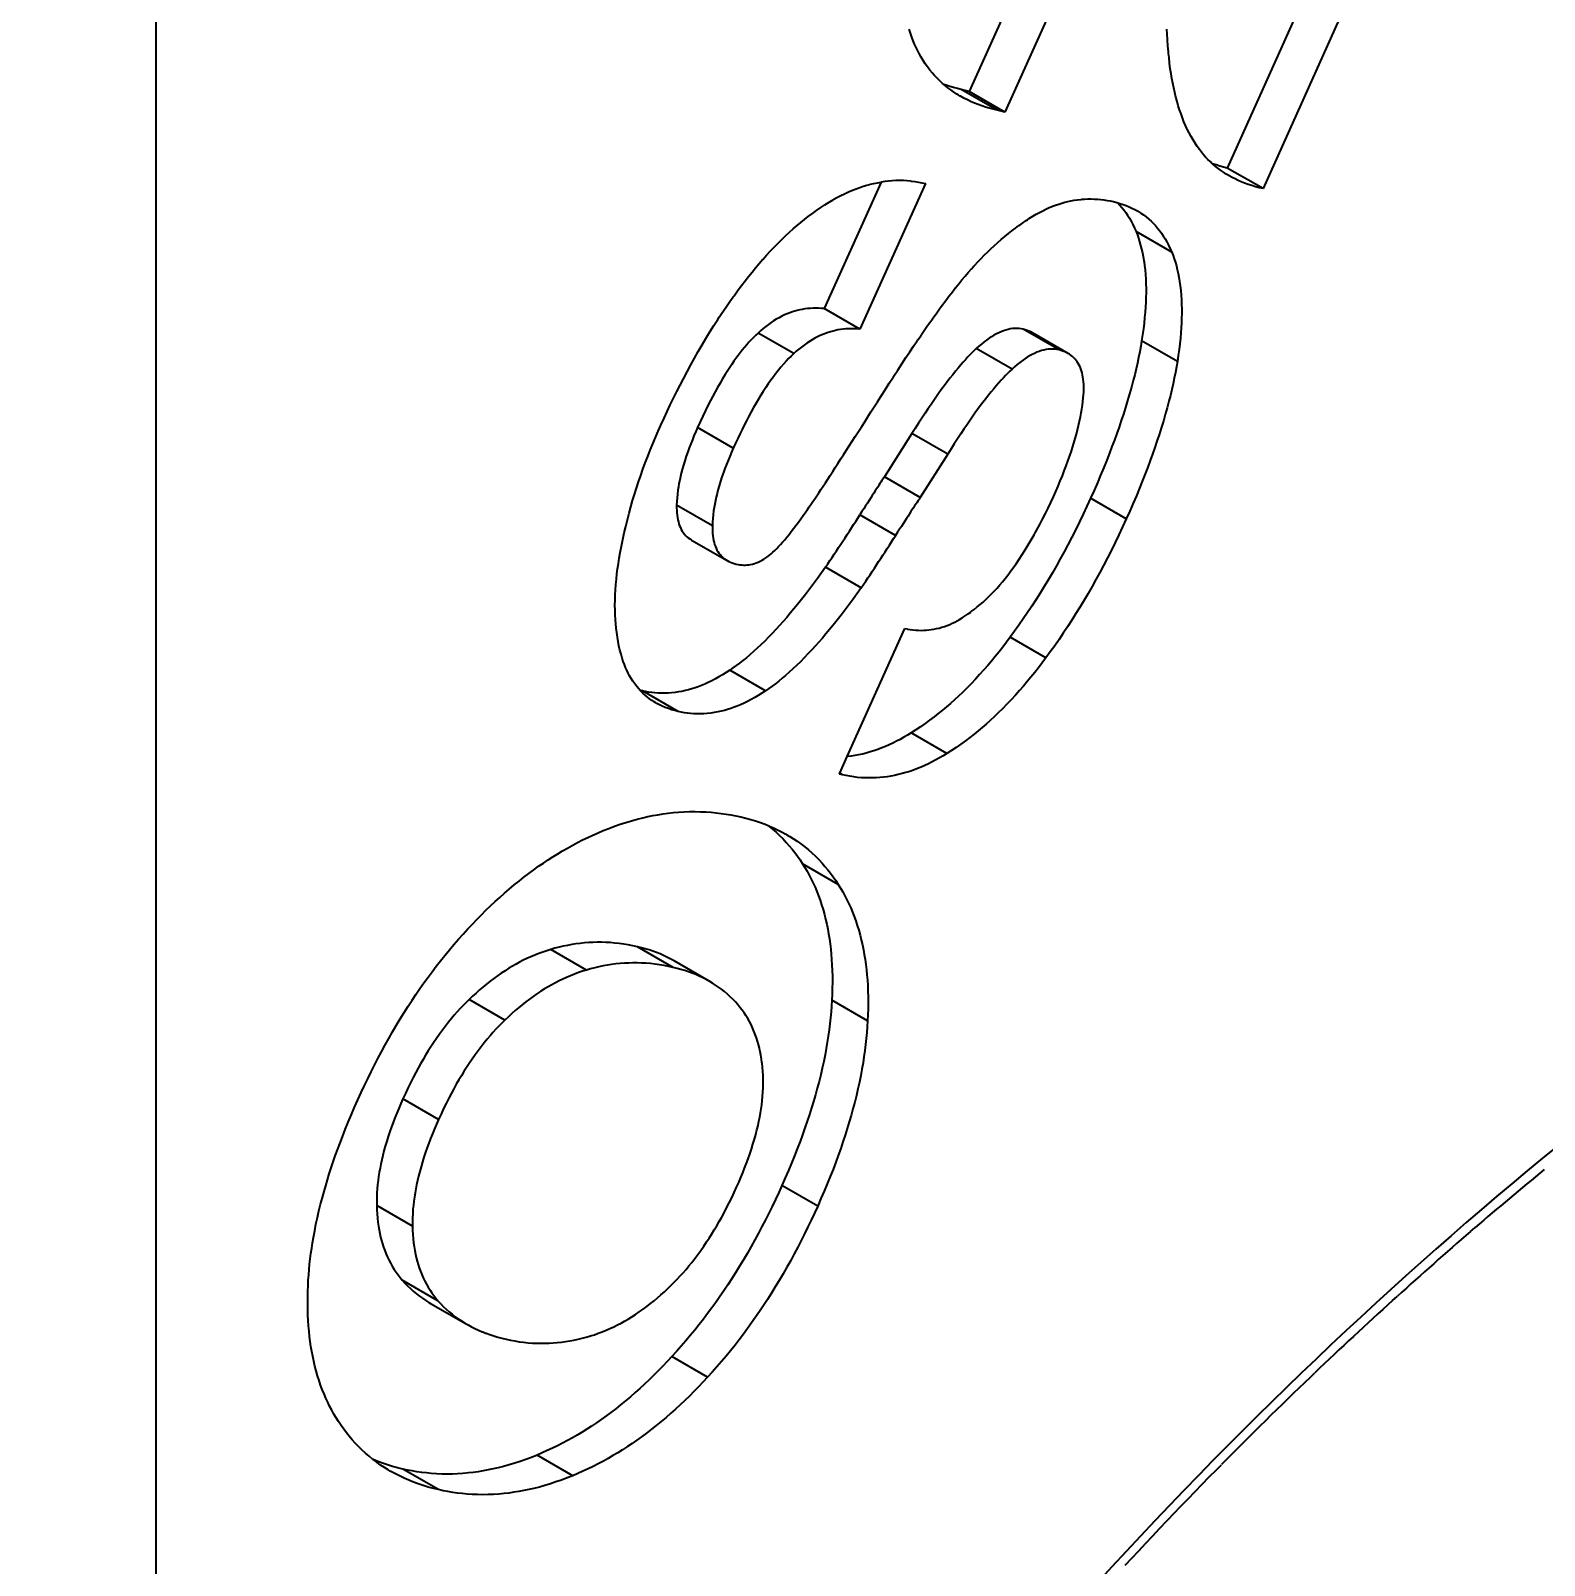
# Model space of a CAD drawing. Header units: millimetres. Extents: x 15 to 415, y 5 to 292.
# Drawn here: x 313.453 to 317.948, y 119.347 to 123.904 of the extents above; entities that cross this region are included whole.
import ezdxf

# ---------------------------------------------------------------- set-up
doc = ezdxf.new("R2010")
doc.units = ezdxf.units.MM
doc.layers.add('Geometries', color=7, linetype='Continuous')

msp = doc.modelspace()

# ---------------------------------------------------------------- linework, layer by layer
at = {"layer": 'Geometries', "linetype": 'Continuous', "lineweight": 40}
for p, q in [((317.6486, 124.9252), (317.0066, 123.4958)), ((317.7696, 124.8972), (317.1127, 123.4346)), ((313.8249, 124.3158), (313.8249, 117.1166)), ((316.4085, 124.0976), (316.2404, 123.7232)), ((316.5203, 124.049), (316.3464, 123.662)), ((316.2134, 123.7094), (316.2072, 123.7131)), ((316.2404, 123.7232), (316.2167, 123.7287)), ((316.3227, 123.6674), (316.2167, 123.7287)), ((316.3464, 123.662), (316.2404, 123.7232)), ((316.3464, 123.662), (316.3227, 123.6674)), ((317.1127, 123.4346), (317.0066, 123.4958)), ((315.9786, 123.4543), (315.8097, 123.0783)), ((316.11, 123.4496), (315.9158, 123.0171)), ((316.4131, 123.3425), (316.4194, 123.3467)), ((316.7374, 123.3696), (316.7393, 123.3685)), ((316.8416, 123.2459), (316.7355, 123.3072)), ((315.9158, 123.0171), (315.8097, 123.0783)), ((315.7191, 122.9448), (315.613, 123.006)), ((316.0865, 122.9836), (316.0879, 122.9856)), ((316.5068, 122.9558), (316.4007, 123.0171)), ((316.5343, 122.9453), (316.4283, 123.0065)), ((316.8582, 122.9217), (316.7521, 122.983)), ((316.3673, 122.8986), (316.2612, 122.9598)), ((315.5397, 122.6643), (315.4336, 122.7255)), ((316.0701, 122.7072), (315.9882, 122.5785)), ((316.1762, 122.6459), (316.0701, 122.7072)), ((316.1762, 122.6459), (316.0942, 122.5172)), ((316.0942, 122.5172), (315.9882, 122.5785)), ((315.4774, 122.4337), (315.3714, 122.4949)), ((316.7066, 122.4542), (316.6006, 122.5154)), ((316.0217, 122.4052), (315.9157, 122.4665)), ((315.4154, 122.3914), (315.5215, 122.3302)), ((315.9197, 122.2498), (315.8136, 122.311)), ((315.8778, 121.7482), (316.0487, 122.1288)), ((316.0487, 122.1288), (316.0563, 122.1272)), ((316.4678, 122.0414), (316.3618, 122.1026)), ((315.635, 121.9434), (315.5289, 122.0046)), ((315.2698, 121.9436), (315.2625, 121.9454)), ((315.3759, 121.8823), (315.2698, 121.9436)), ((316.1741, 121.7575), (316.068, 121.8187)), ((315.8556, 121.6988), (315.8778, 121.7482)), ((315.8545, 121.6963), (315.8556, 121.6988)), ((315.8636, 121.6942), (315.8545, 121.6963)), ((315.8636, 121.6942), (315.8556, 121.6988)), ((315.8514, 121.3688), (315.7453, 121.43)), ((315.1035, 121.1145), (314.9975, 121.1757)), ((315.361, 121.1225), (315.2549, 121.1837)), ((315.4698, 121.0807), (315.3638, 121.1419)), ((314.8617, 120.9662), (314.7556, 121.0275)), ((315.9385, 120.9639), (315.8325, 121.0251)), ((314.6646, 120.671), (314.5585, 120.7322)), ((315.7902, 120.4139), (315.6842, 120.4752)), ((314.5869, 120.3544), (314.4808, 120.4157)), ((314.6626, 120.1328), (314.5565, 120.194)), ((314.6406, 120.1249), (314.7467, 120.0637)), ((314.796, 120.0399), (314.8041, 120.0367)), ((315.4631, 119.9053), (315.357, 119.9666)), ((317.2522, 119.9049), (317.2665, 119.9187)), ((314.4696, 119.6615), (314.4694, 119.6616)), ((314.4704, 119.6608), (314.4696, 119.6615)), ((315.0628, 119.6131), (314.9568, 119.6743)), ((314.6644, 119.5717), (314.5584, 119.6329))]:
    msp.add_line(p, q, dxfattribs=at)
at = {"layer": 'Geometries', "linetype": 'Continuous', "lineweight": 40, "flags": 128}
for points in [[(316.1031, 123.8156), (316.0975, 123.8248), (316.0922, 123.8342), (316.0871, 123.8438), (316.0823, 123.8537), (316.0778, 123.8637), (316.0736, 123.8739), (316.0696, 123.8844), (316.0655, 123.8961), (316.0617, 123.9081)], [(316.8322, 123.8359), (316.8318, 123.8408), (316.8302, 123.8584), (316.8289, 123.8762), (316.8276, 123.8945), (316.8268, 123.9081)], [(316.1359, 123.772), (316.1307, 123.7779), (316.1234, 123.7869), (316.1164, 123.7961), (316.1096, 123.8057), (316.1031, 123.8156)], [(316.8373, 123.7903), (316.8353, 123.8068), (316.8335, 123.8237), (316.8322, 123.8359)], [(316.1643, 123.7441), (316.1607, 123.7473), (316.153, 123.7544), (316.1456, 123.7617), (316.1384, 123.7693), (316.1359, 123.772)], [(316.8649, 123.6687), (316.861, 123.681), (316.8573, 123.6937), (316.8538, 123.7067), (316.8505, 123.72), (316.8474, 123.7337), (316.8446, 123.7474), (316.842, 123.7614), (316.8395, 123.7757), (316.8373, 123.7903)], [(316.2072, 123.7131), (316.2037, 123.7152), (316.1939, 123.7216), (316.1852, 123.7276), (316.1768, 123.7339), (316.1686, 123.7405), (316.1643, 123.7441)], [(316.2167, 123.7287), (316.2049, 123.7315), (316.1935, 123.7347), (316.1823, 123.738), (316.1713, 123.7417), (316.1644, 123.7441)], [(316.3227, 123.6674), (316.311, 123.6703), (316.2995, 123.6734), (316.2883, 123.6768), (316.2774, 123.6804), (316.2666, 123.6843), (316.2561, 123.6884), (316.2459, 123.6928), (316.2349, 123.698), (316.2242, 123.7034), (316.2138, 123.7091), (316.2134, 123.7094)], [(316.8868, 123.6134), (316.8827, 123.6223), (316.8779, 123.6334), (316.8734, 123.6448), (316.8691, 123.6566), (316.865, 123.6686), (316.8649, 123.6687)], [(316.924, 123.5504), (316.9173, 123.5597), (316.9109, 123.5694), (316.9048, 123.5794), (316.8988, 123.5897), (316.8931, 123.6005), (316.8876, 123.6116), (316.8868, 123.6134)], [(316.962, 123.5087), (316.9553, 123.5149), (316.9486, 123.5216), (316.9421, 123.5284), (316.9358, 123.5355), (316.9298, 123.5429), (316.924, 123.5504)], [(317.0066, 123.4958), (316.9952, 123.4986), (316.984, 123.5017), (316.973, 123.505), (316.9624, 123.5085), (316.962, 123.5087)], [(316.9686, 123.503), (316.9627, 123.5081), (316.962, 123.5087)], [(317.0106, 123.4736), (317.0035, 123.4779), (316.9948, 123.4834), (316.9864, 123.4892), (316.9782, 123.4952), (316.9703, 123.5015), (316.9686, 123.503)], [(315.8384, 123.403), (315.8474, 123.408), (315.8588, 123.414), (315.8703, 123.4197), (315.8817, 123.425), (315.8931, 123.4299), (315.9046, 123.4344), (315.9151, 123.4382), (315.9256, 123.4417), (315.936, 123.4448), (315.9455, 123.4474)], [(315.9455, 123.4474), (315.9465, 123.4477), (315.957, 123.4502), (315.9675, 123.4523), (315.9786, 123.4543)], [(316.067, 123.4568), (316.0683, 123.4567), (316.0787, 123.4554), (316.0892, 123.4538), (316.0996, 123.4519), (316.11, 123.4496)], [(317.1127, 123.4346), (317.1012, 123.4374), (317.09, 123.4404), (317.0791, 123.4437), (317.0684, 123.4473), (317.058, 123.4511), (317.0479, 123.4552), (317.0385, 123.4593), (317.0294, 123.4636), (317.0205, 123.4681), (317.0119, 123.4729), (317.0106, 123.4736)], [(315.6279, 123.2256), (315.6382, 123.237), (315.6499, 123.2496), (315.6616, 123.2619), (315.6734, 123.2739), (315.6853, 123.2855), (315.6961, 123.2958), (315.707, 123.3059), (315.7179, 123.3156), (315.7289, 123.3251), (315.74, 123.3343), (315.7511, 123.3433), (315.7622, 123.3519), (315.7745, 123.3612), (315.7869, 123.37), (315.7994, 123.3786), (315.8119, 123.3868), (315.8245, 123.3947)], [(315.8245, 123.3947), (315.8359, 123.4015), (315.8384, 123.403)], [(316.4838, 123.3807), (316.4877, 123.3823), (316.4967, 123.3857), (316.5058, 123.3889), (316.5149, 123.3917), (316.5239, 123.3942), (316.533, 123.3965), (316.5421, 123.3984), (316.5521, 123.4002), (316.5621, 123.4017), (316.5721, 123.4028), (316.5736, 123.4029)], [(316.5736, 123.4029), (316.5821, 123.4035), (316.5922, 123.4039), (316.6022, 123.404), (316.6123, 123.4037), (316.6216, 123.4032), (316.6309, 123.4023), (316.6402, 123.4011), (316.6495, 123.3997), (316.6589, 123.398), (316.6682, 123.396)], [(316.6682, 123.396), (316.678, 123.3935), (316.6811, 123.3927)], [(316.681, 123.3927), (316.6873, 123.386), (316.6934, 123.379), (316.6992, 123.3716), (316.7049, 123.364), (316.7102, 123.3561), (316.7159, 123.347), (316.7212, 123.3376), (316.7263, 123.3278), (316.7311, 123.3177), (316.7355, 123.3072)], [(316.6811, 123.3927), (316.6876, 123.3908), (316.6969, 123.3877), (316.706, 123.3844), (316.7149, 123.3808), (316.7235, 123.3769), (316.7319, 123.3726), (316.7374, 123.3696)], [(316.4194, 123.3467), (316.4291, 123.3528), (316.4388, 123.3586), (316.4486, 123.364), (316.4583, 123.3691), (316.4681, 123.3739), (316.4779, 123.3783), (316.4838, 123.3807)], [(316.7393, 123.3685), (316.7408, 123.3676), (316.7494, 123.3623), (316.7578, 123.3566), (316.7659, 123.3505), (316.7736, 123.3441), (316.7804, 123.338), (316.787, 123.3315), (316.7934, 123.3248), (316.7995, 123.3177), (316.8053, 123.3104), (316.8109, 123.3028), (316.8163, 123.2948), (316.822, 123.2858), (316.8273, 123.2764), (316.8324, 123.2666), (316.8371, 123.2564), (316.8416, 123.2459)], [(316.2537, 123.2044), (316.2567, 123.2077), (316.266, 123.2177), (316.2753, 123.2274), (316.2848, 123.237), (316.2943, 123.2464), (316.304, 123.2556), (316.3143, 123.2651), (316.3247, 123.2745), (316.3352, 123.2836), (316.3458, 123.2925), (316.3565, 123.3012), (316.3671, 123.3095)], [(316.3671, 123.3095), (316.3672, 123.3096), (316.3775, 123.3174), (316.3879, 123.325), (316.3901, 123.3266)], [(316.3901, 123.3266), (316.3983, 123.3324), (316.4088, 123.3397), (316.4131, 123.3425)], [(316.7355, 123.3072), (316.7394, 123.2973), (316.7429, 123.2872), (316.7462, 123.2769), (316.7492, 123.2663), (316.752, 123.2554), (316.7545, 123.2442), (316.7567, 123.2328), (316.7589, 123.22), (316.7592, 123.2177)], [(315.5541, 123.1337), (315.5643, 123.1474), (315.5745, 123.1609), (315.5848, 123.174), (315.5952, 123.1869), (315.6056, 123.1996), (315.616, 123.2119), (315.6266, 123.224), (315.6279, 123.2256)], [(316.7592, 123.2177), (316.7607, 123.2068), (316.7622, 123.1934), (316.7634, 123.1796), (316.7643, 123.1655), (316.7644, 123.1638)], [(316.8416, 123.2459), (316.8454, 123.2361), (316.849, 123.226), (316.8523, 123.2156), (316.8553, 123.205), (316.858, 123.1941), (316.8605, 123.183), (316.8628, 123.1716), (316.8649, 123.1588), (316.8668, 123.1456), (316.8683, 123.1321), (316.8695, 123.1183), (316.8704, 123.1042), (316.8709, 123.0911), (316.8712, 123.0778), (316.8712, 123.0641), (316.8709, 123.0503), (316.8704, 123.0361), (316.8696, 123.0217), (316.8686, 123.007), (316.8672, 122.9906), (316.8654, 122.9739), (316.8633, 122.9568), (316.8609, 122.9394), (316.8582, 122.9217)], [(316.1996, 123.1399), (316.2089, 123.1518), (316.2183, 123.1634), (316.2277, 123.1748), (316.2373, 123.186), (316.2469, 123.197), (316.2537, 123.2044)], [(316.7644, 123.1638), (316.7649, 123.1524), (316.7651, 123.139), (316.7651, 123.1254), (316.7649, 123.1115), (316.7644, 123.0974), (316.7636, 123.083), (316.7625, 123.0683), (316.7611, 123.0519), (316.7593, 123.0351), (316.7572, 123.018), (316.7548, 123.0007), (316.7521, 122.983)], [(315.5394, 123.1134), (315.5418, 123.1168), (315.5541, 123.1337)], [(315.498, 123.0527), (315.5058, 123.0646), (315.5177, 123.0822), (315.5297, 123.0996), (315.5394, 123.1134)], [(315.8097, 123.0783), (315.8013, 123.0791), (315.7929, 123.0796), (315.7846, 123.0798), (315.7763, 123.0797), (315.7681, 123.0792), (315.7599, 123.0785), (315.7517, 123.0774), (315.7443, 123.0762), (315.7369, 123.0747), (315.7296, 123.073), (315.7223, 123.0709), (315.715, 123.0687), (315.7078, 123.0662), (315.6996, 123.063), (315.6915, 123.0595), (315.6834, 123.0556), (315.6754, 123.0514), (315.6674, 123.0469), (315.6595, 123.0421), (315.6516, 123.0369), (315.6438, 123.0314), (315.636, 123.0255), (315.6283, 123.0194), (315.6206, 123.0129), (315.613, 123.006)], [(315.3247, 122.7328), (315.3339, 122.7531), (315.3432, 122.7732), (315.3526, 122.793), (315.3621, 122.8127), (315.3717, 122.8321), (315.3815, 122.8513), (315.3913, 122.8703), (315.4022, 122.8909), (315.4132, 122.9112), (315.4244, 122.9313), (315.4356, 122.9512), (315.447, 122.9707), (315.4585, 122.99), (315.4702, 123.0091), (315.4819, 123.0278), (315.4938, 123.0463), (315.498, 123.0527)], [(315.613, 123.006), (315.6061, 122.9995), (315.5993, 122.9927), (315.5926, 122.9857), (315.586, 122.9785), (315.5795, 122.9711), (315.5729, 122.9634), (315.5664, 122.9554), (315.56, 122.9473), (315.5538, 122.9391), (315.5476, 122.9307), (315.5413, 122.9219), (315.5352, 122.9129), (315.5291, 122.9039), (315.5232, 122.8948), (315.5154, 122.8824), (315.5077, 122.8698), (315.5003, 122.8572), (315.493, 122.8444), (315.4858, 122.8315), (315.4789, 122.8185), (315.472, 122.8054), (315.4653, 122.7923), (315.4571, 122.7757), (315.4491, 122.759), (315.4413, 122.7423), (315.4336, 122.7255)], [(315.9158, 123.0171), (315.9074, 123.0179), (315.899, 123.0184), (315.8907, 123.0185), (315.8824, 123.0184), (315.8741, 123.018), (315.866, 123.0172), (315.8578, 123.0162), (315.8504, 123.015), (315.843, 123.0135), (315.8357, 123.0117), (315.8283, 123.0097), (315.8211, 123.0074), (315.8138, 123.0049), (315.8057, 123.0017), (315.7976, 122.9982), (315.7895, 122.9944), (315.7815, 122.9902), (315.7735, 122.9857), (315.7656, 122.9808), (315.7577, 122.9757), (315.7499, 122.9702), (315.7421, 122.9643), (315.7344, 122.9581), (315.7267, 122.9516), (315.7191, 122.9448)], [(316.0149, 122.8761), (316.0154, 122.8769), (316.0279, 122.8959), (316.0402, 122.9146), (316.0523, 122.933), (316.0637, 122.9499), (316.0749, 122.9665), (316.086, 122.9828), (316.0865, 122.9836)], [(316.0879, 122.9856), (316.097, 122.9988), (316.0982, 123.0005)], [(316.4007, 123.0171), (316.3945, 123.0183), (316.3882, 123.0191), (316.3818, 123.0194), (316.3753, 123.0194), (316.3687, 123.0189), (316.3621, 123.0179), (316.3554, 123.0166), (316.3486, 123.0148), (316.3418, 123.0126), (316.3348, 123.0099), (316.3278, 123.0069), (316.3207, 123.0034), (316.3135, 122.9994), (316.3063, 122.995), (316.299, 122.9902), (316.2916, 122.985), (316.2841, 122.9794), (316.2765, 122.9733), (316.2689, 122.9668), (316.2612, 122.9598)], [(316.4283, 123.0065), (316.4277, 123.0068), (316.4228, 123.0094), (316.4176, 123.0117), (316.4122, 123.0138), (316.4066, 123.0156), (316.4007, 123.0171)], [(316.7521, 122.983), (316.7494, 122.9666), (316.7463, 122.9501), (316.743, 122.9334), (316.7394, 122.9165), (316.7356, 122.8993), (316.7315, 122.882), (316.7271, 122.8645), (316.7219, 122.845), (316.7164, 122.8253), (316.7105, 122.8053), (316.7044, 122.7851), (316.6979, 122.7646), (316.6917, 122.7458), (316.6852, 122.7268), (316.6785, 122.7076), (316.6714, 122.6882), (316.6641, 122.6687), (316.6565, 122.6489), (316.6487, 122.6289), (316.6397, 122.6067), (316.6304, 122.5842), (316.6208, 122.5615), (316.6109, 122.5386), (316.6006, 122.5154)], [(315.7191, 122.9448), (315.7115, 122.9376), (315.7039, 122.93), (315.6963, 122.922), (315.6888, 122.9136), (315.6812, 122.9048), (315.6737, 122.8957), (315.6661, 122.8861), (315.6586, 122.8762), (315.6511, 122.8659), (315.6436, 122.8552), (315.6361, 122.8441), (315.6286, 122.8326), (315.6215, 122.8212), (315.6143, 122.8094), (315.6072, 122.7973), (315.6, 122.7848), (315.5929, 122.772), (315.5858, 122.7588), (315.5787, 122.7452), (315.5721, 122.7325), (315.5656, 122.7195), (315.5591, 122.7061), (315.5527, 122.6925), (315.5462, 122.6785), (315.5397, 122.6643)], [(316.2612, 122.9598), (316.2549, 122.9539), (316.2486, 122.9477), (316.2421, 122.9411), (316.2355, 122.9341), (316.2287, 122.9268), (316.2219, 122.9191), (316.215, 122.9111), (316.2072, 122.9019), (316.1993, 122.8923), (316.1912, 122.8822), (316.183, 122.8718), (316.1747, 122.8609), (316.167, 122.8506), (316.1592, 122.8399), (316.1512, 122.829), (316.1432, 122.8176), (316.135, 122.8059), (316.1267, 122.7939), (316.1184, 122.7815), (316.109, 122.7675), (316.0995, 122.753), (316.0898, 122.7382), (316.0801, 122.7229), (316.0701, 122.7072)], [(316.5068, 122.9558), (316.5006, 122.9571), (316.4942, 122.9578), (316.4878, 122.9582), (316.4814, 122.9581), (316.4748, 122.9576), (316.4682, 122.9567), (316.4615, 122.9554), (316.4547, 122.9536), (316.4478, 122.9513), (316.4409, 122.9487), (316.4339, 122.9456), (316.4268, 122.9421), (316.4196, 122.9382), (316.4124, 122.9338), (316.405, 122.929), (316.3976, 122.9238), (316.3902, 122.9181), (316.3826, 122.912), (316.375, 122.9055), (316.3673, 122.8986)], [(316.5343, 122.9453), (316.5337, 122.9456), (316.5288, 122.9482), (316.5237, 122.9505), (316.5183, 122.9525), (316.5127, 122.9543), (316.5068, 122.9558)], [(316.5789, 122.8135), (316.5796, 122.8222), (316.5801, 122.8306), (316.5803, 122.8387), (316.5803, 122.8465), (316.5801, 122.8541), (316.5796, 122.8615), (316.5788, 122.8685), (316.5779, 122.8753), (316.5766, 122.8818), (316.5752, 122.8881), (316.5734, 122.8941), (316.5715, 122.8999), (316.5693, 122.9053), (316.5668, 122.9106), (316.5641, 122.9155), (316.5612, 122.9202), (316.558, 122.9246), (316.5546, 122.9288), (316.5509, 122.9327), (316.547, 122.9363), (316.5428, 122.9397), (316.5384, 122.9428), (316.5343, 122.9453)], [(316.3673, 122.8986), (316.361, 122.8927), (316.3546, 122.8864), (316.3481, 122.8798), (316.3415, 122.8729), (316.3348, 122.8656), (316.328, 122.8579), (316.321, 122.8499), (316.3133, 122.8407), (316.3053, 122.8311), (316.2973, 122.821), (316.2891, 122.8105), (316.2807, 122.7996), (316.273, 122.7893), (316.2652, 122.7787), (316.2573, 122.7677), (316.2493, 122.7564), (316.2411, 122.7447), (316.2328, 122.7327), (316.2244, 122.7203), (316.2151, 122.7063), (316.2056, 122.6918), (316.1959, 122.6769), (316.1861, 122.6616), (316.1762, 122.6459)], [(316.8582, 122.9217), (316.8554, 122.9054), (316.8524, 122.8889), (316.8491, 122.8721), (316.8455, 122.8552), (316.8417, 122.8381), (316.8375, 122.8208), (316.8331, 122.8033), (316.828, 122.7838), (316.8224, 122.764), (316.8166, 122.7441), (316.8104, 122.7238), (316.8039, 122.7034), (316.7977, 122.6846), (316.7913, 122.6656), (316.7845, 122.6464), (316.7775, 122.627), (316.7702, 122.6074), (316.7626, 122.5876), (316.7548, 122.5676), (316.7458, 122.5454), (316.7365, 122.523), (316.7269, 122.5003), (316.7169, 122.4774), (316.7066, 122.4542)], [(315.9773, 122.8176), (315.9901, 122.8377), (316.0028, 122.8575), (316.0149, 122.8761)], [(315.7548, 122.4748), (315.7597, 122.4819), (315.7649, 122.4894), (315.7702, 122.4972), (315.7757, 122.5054), (315.7815, 122.514), (315.7874, 122.5227), (315.7934, 122.5318), (315.7997, 122.5412), (315.8062, 122.551), (315.813, 122.5614), (315.82, 122.5721), (315.8273, 122.5831), (315.8347, 122.5945), (315.8424, 122.6063), (315.8503, 122.6185), (315.8583, 122.631), (315.8666, 122.6438), (315.8752, 122.657), (315.8839, 122.6706), (315.8928, 122.6846), (315.9019, 122.6989), (315.9113, 122.7135), (315.9209, 122.7285), (315.9298, 122.7426), (315.939, 122.757), (315.9483, 122.7717), (315.9577, 122.7867), (315.9674, 122.802), (315.9773, 122.8176)], [(316.4903, 122.5199), (316.4973, 122.5357), (316.5041, 122.5514), (316.5105, 122.5668), (316.5167, 122.582), (316.5226, 122.597), (316.5282, 122.6118), (316.5332, 122.6255), (316.538, 122.6391), (316.5425, 122.6525), (316.5468, 122.6657), (316.5508, 122.6787), (316.5548, 122.6923), (316.5585, 122.7057), (316.5619, 122.7188), (316.5651, 122.7318), (316.5679, 122.7446), (316.5705, 122.7571), (316.5727, 122.7688), (316.5746, 122.7803), (316.5763, 122.7915), (316.5777, 122.8026), (316.5789, 122.8135)], [(315.2039, 122.354), (315.2076, 122.3734), (315.2116, 122.3928), (315.2158, 122.4123), (315.2204, 122.4319), (315.2252, 122.4514), (315.2304, 122.471), (315.2355, 122.4896), (315.2408, 122.5082), (315.2465, 122.5268), (315.2523, 122.5454), (315.2585, 122.5641), (315.2649, 122.5829), (315.2715, 122.6017), (315.2784, 122.6205), (315.2856, 122.6393), (315.293, 122.6582), (315.3006, 122.6768), (315.3084, 122.6955), (315.3164, 122.7141), (315.3247, 122.7328)], [(315.4336, 122.7255), (315.4282, 122.7131), (315.4229, 122.7009), (315.418, 122.6888), (315.4132, 122.6769), (315.4088, 122.6651), (315.4045, 122.6535), (315.3999, 122.6401), (315.3956, 122.6268), (315.3916, 122.6138), (315.388, 122.601), (315.3853, 122.5903), (315.3827, 122.5798), (315.3805, 122.5694), (315.3784, 122.5592), (315.3767, 122.5492), (315.3751, 122.5393), (315.3737, 122.5279), (315.3725, 122.5167), (315.3718, 122.5057), (315.3714, 122.4949)], [(315.5397, 122.6643), (315.5342, 122.6519), (315.529, 122.6396), (315.524, 122.6276), (315.5193, 122.6156), (315.5148, 122.6039), (315.5106, 122.5923), (315.506, 122.5788), (315.5017, 122.5656), (315.4977, 122.5526), (315.4941, 122.5398), (315.4913, 122.5291), (315.4888, 122.5186), (315.4865, 122.5082), (315.4845, 122.498), (315.4827, 122.488), (315.4812, 122.4781), (315.4797, 122.4666), (315.4786, 122.4554), (315.4778, 122.4444), (315.4774, 122.4337)], [(315.9882, 122.5785), (315.986, 122.5753), (315.9836, 122.5717), (315.981, 122.5677), (315.9782, 122.5634), (315.9751, 122.5587), (315.9719, 122.5538), (315.9685, 122.5485), (315.9648, 122.5429), (315.9609, 122.5369), (315.9567, 122.5304), (315.9523, 122.5236), (315.9477, 122.5164), (315.9429, 122.5089), (315.9378, 122.501), (315.9326, 122.4929), (315.9272, 122.4844), (315.9215, 122.4756), (315.9157, 122.4665)], [(315.3714, 122.4949), (315.3713, 122.487), (315.3715, 122.4793), (315.372, 122.4719), (315.3727, 122.4648), (315.3737, 122.458), (315.375, 122.4515), (315.3765, 122.4452), (315.3783, 122.4392), (315.3803, 122.4335), (315.3826, 122.4281), (315.3851, 122.4229), (315.388, 122.418), (315.391, 122.4134), (315.3944, 122.4091), (315.398, 122.4051), (315.4019, 122.4013), (315.406, 122.3978), (315.4104, 122.3946), (315.415, 122.3917), (315.4154, 122.3914)], [(316.0942, 122.5172), (316.0921, 122.514), (316.0897, 122.5104), (316.0871, 122.5065), (316.0842, 122.5022), (316.0812, 122.4975), (316.078, 122.4926), (316.0745, 122.4873), (316.0709, 122.4816), (316.067, 122.4756), (316.0628, 122.4692), (316.0584, 122.4624), (316.0538, 122.4552), (316.0489, 122.4477), (316.0439, 122.4398), (316.0387, 122.4316), (316.0332, 122.4232), (316.0276, 122.4144), (316.0217, 122.4052)], [(316.6006, 122.5154), (316.5898, 122.4918), (316.5788, 122.4683), (316.5676, 122.4451), (316.5563, 122.4221), (316.5448, 122.3994), (316.5331, 122.3768), (316.5218, 122.3558), (316.5104, 122.335), (316.4989, 122.3144), (316.4872, 122.294), (316.4753, 122.2738), (316.4632, 122.2538), (316.451, 122.234), (316.4386, 122.2144), (316.4261, 122.1951), (316.4133, 122.1759), (316.4007, 122.1573), (316.3879, 122.1389), (316.3749, 122.1206), (316.3618, 122.1026)], [(316.4384, 122.4163), (316.4412, 122.4213), (316.4498, 122.4372), (316.4582, 122.4533), (316.4665, 122.4696), (316.4746, 122.4861), (316.4826, 122.5029), (316.4903, 122.5199)], [(315.4774, 122.4337), (315.4774, 122.4257), (315.4776, 122.4181), (315.4781, 122.4107), (315.4788, 122.4036), (315.4798, 122.3968), (315.481, 122.3902), (315.4825, 122.384), (315.4843, 122.378), (315.4864, 122.3723), (315.4887, 122.3668), (315.4912, 122.3617), (315.494, 122.3568), (315.4971, 122.3522), (315.5005, 122.3479), (315.5041, 122.3438), (315.5079, 122.3401), (315.512, 122.3366), (315.5164, 122.3334), (315.5211, 122.3304), (315.5215, 122.3302)], [(315.6419, 122.3423), (315.6469, 122.3462), (315.6521, 122.3506), (315.6575, 122.3554), (315.663, 122.3606), (315.6686, 122.3662), (315.6743, 122.3722), (315.6802, 122.3785), (315.6862, 122.3852), (315.6923, 122.3923), (315.6987, 122.3999), (315.7052, 122.4079), (315.7119, 122.4164), (315.7188, 122.4252), (315.7258, 122.4345), (315.7328, 122.4439), (315.74, 122.4538), (315.7473, 122.4641), (315.7548, 122.4748)], [(316.7066, 122.4542), (316.6958, 122.4305), (316.6849, 122.4071), (316.6737, 122.3838), (316.6624, 122.3609), (316.6508, 122.3381), (316.6391, 122.3156), (316.6279, 122.2946), (316.6165, 122.2738), (316.605, 122.2532), (316.5932, 122.2327), (316.5813, 122.2126), (316.5693, 122.1926), (316.5571, 122.1728), (316.5447, 122.1532), (316.5321, 122.1338), (316.5194, 122.1147), (316.5068, 122.0961), (316.4939, 122.0776), (316.481, 122.0594), (316.4678, 122.0414)], [(316.3697, 122.3075), (316.3792, 122.321), (316.3885, 122.3347), (316.3977, 122.3486), (316.4067, 122.3627), (316.4155, 122.3771), (316.4242, 122.3916), (316.4328, 122.4063), (316.4384, 122.4163)], [(315.21, 122.0401), (315.2064, 122.0522), (315.2032, 122.0646), (315.2002, 122.0772), (315.1976, 122.09), (315.1953, 122.1032), (315.1934, 122.1165), (315.1918, 122.1293), (315.1906, 122.1424), (315.1896, 122.1557), (315.1889, 122.1691), (315.1885, 122.1828), (315.1883, 122.1976), (315.1885, 122.2126), (315.1891, 122.2279), (315.1899, 122.2434), (315.1911, 122.2592), (315.1926, 122.2752), (315.1943, 122.2905), (315.1962, 122.3061), (315.1985, 122.3218), (315.2011, 122.3378), (315.2039, 122.354)], [(315.5482, 122.3199), (315.5537, 122.3188), (315.5592, 122.3179), (315.5647, 122.3174), (315.5701, 122.3171), (315.5755, 122.3171), (315.5807, 122.3174), (315.5859, 122.3179), (315.5911, 122.3187), (315.5963, 122.3198), (315.6021, 122.3214), (315.6079, 122.3233), (315.6137, 122.3256), (315.6194, 122.3282), (315.6251, 122.3312), (315.6307, 122.3345), (315.6363, 122.3382), (315.6419, 122.3423)], [(315.5215, 122.3302), (315.526, 122.3278), (315.5312, 122.3254), (315.5366, 122.3233), (315.5423, 122.3215), (315.5482, 122.3199)], [(315.8136, 122.311), (315.8015, 122.2939), (315.7895, 122.2772), (315.7775, 122.2609), (315.7656, 122.245), (315.7537, 122.2295), (315.7419, 122.2145), (315.7302, 122.1998), (315.7195, 122.1867), (315.7088, 122.1739), (315.6982, 122.1615), (315.6877, 122.1494), (315.6771, 122.1377), (315.6667, 122.1263), (315.6553, 122.1142), (315.644, 122.1026), (315.6328, 122.0913), (315.6216, 122.0805), (315.6105, 122.07), (315.5994, 122.06), (315.5884, 122.0504), (315.5784, 122.0419), (315.5684, 122.0338), (315.5584, 122.026), (315.5486, 122.0185), (315.5387, 122.0114), (315.5289, 122.0046)], [(316.3386, 122.267), (316.339, 122.2675), (316.3468, 122.2771), (316.3546, 122.287), (316.3622, 122.2971), (316.3697, 122.3075)], [(316.2448, 122.1776), (316.2463, 122.1787), (316.2552, 122.1855), (316.2641, 122.1925), (316.2727, 122.1997), (316.2812, 122.2071), (316.2896, 122.2148), (316.2979, 122.2228), (316.3063, 122.2312), (316.3147, 122.2398), (316.3229, 122.2488), (316.331, 122.258), (316.3386, 122.267)], [(315.9197, 122.2498), (315.9076, 122.2327), (315.8956, 122.216), (315.8836, 122.1997), (315.8717, 122.1838), (315.8598, 122.1683), (315.848, 122.1532), (315.8363, 122.1386), (315.8256, 122.1255), (315.8149, 122.1127), (315.8043, 122.1003), (315.7937, 122.0882), (315.7832, 122.0764), (315.7728, 122.065), (315.7614, 122.053), (315.7501, 122.0413), (315.7389, 122.0301), (315.7277, 122.0192), (315.7165, 122.0088), (315.7055, 121.9988), (315.6945, 121.9891), (315.6844, 121.9807), (315.6744, 121.9725), (315.6645, 121.9647), (315.6546, 121.9573), (315.6448, 121.9502), (315.635, 121.9434)], [(316.0563, 122.1272), (316.0569, 122.1271), (316.065, 122.1257), (316.0732, 122.1246), (316.0813, 122.1238), (316.0893, 122.1233), (316.0974, 122.1231), (316.105, 122.1233), (316.1125, 122.1237), (316.1201, 122.1244), (316.1276, 122.1253), (316.1351, 122.1266), (316.143, 122.1282), (316.1509, 122.1301), (316.1588, 122.1323), (316.1667, 122.1349), (316.1745, 122.1378), (316.1824, 122.141), (316.1897, 122.1442), (316.1971, 122.1478), (316.2044, 122.1516), (316.2117, 122.1558), (316.2189, 122.1602)], [(316.2189, 122.1602), (316.2282, 122.1661), (316.2373, 122.1723), (316.2448, 122.1776)], [(316.3618, 122.1026), (316.3508, 122.0879), (316.3398, 122.0736), (316.3287, 122.0594), (316.3175, 122.0456), (316.3063, 122.032), (316.295, 122.0187), (316.2837, 122.0057), (316.2711, 121.9917), (316.2585, 121.978), (316.2457, 121.9647), (316.2329, 121.9517), (316.22, 121.9391), (316.2083, 121.9279), (316.1964, 121.9169), (316.1845, 121.9062), (316.1725, 121.8959), (316.1605, 121.8857), (316.1484, 121.8759), (316.1362, 121.8664), (316.1227, 121.8562), (316.1092, 121.8463), (316.0955, 121.8368), (316.0818, 121.8276), (316.068, 121.8187)], [(315.2625, 121.9454), (315.2587, 121.9496), (315.2528, 121.9567), (315.2471, 121.9641), (315.2417, 121.9719), (315.2366, 121.9799), (315.2317, 121.9883), (315.2275, 121.9962), (315.2235, 122.0045), (315.2198, 122.013), (315.2163, 122.0217), (315.213, 122.0308), (315.21, 122.0401)], [(316.4678, 122.0414), (316.4569, 122.0267), (316.4458, 122.0123), (316.4347, 121.9982), (316.4236, 121.9843), (316.4124, 121.9708), (316.4011, 121.9575), (316.3897, 121.9445), (316.3772, 121.9305), (316.3645, 121.9168), (316.3518, 121.9035), (316.339, 121.8905), (316.3261, 121.8778), (316.3143, 121.8666), (316.3025, 121.8557), (316.2906, 121.845), (316.2786, 121.8346), (316.2665, 121.8245), (316.2544, 121.8147), (316.2422, 121.8051), (316.2288, 121.7949), (316.2152, 121.7851), (316.2016, 121.7755), (316.1879, 121.7663), (316.1741, 121.7575)], [(315.5289, 122.0046), (315.5183, 121.9976), (315.5077, 121.9909), (315.4971, 121.9847), (315.4865, 121.9788), (315.4759, 121.9733), (315.4654, 121.9682), (315.4549, 121.9635), (315.4453, 121.9595), (315.4357, 121.9558), (315.4262, 121.9524), (315.4166, 121.9494), (315.4071, 121.9467), (315.3976, 121.9443), (315.3872, 121.942), (315.3769, 121.9402), (315.3666, 121.9387), (315.3563, 121.9376), (315.346, 121.9368), (315.3358, 121.9365), (315.3256, 121.9365), (315.3162, 121.9369), (315.3069, 121.9376), (315.2976, 121.9386), (315.2883, 121.94), (315.2791, 121.9416), (315.2698, 121.9436)], [(315.3096, 121.9079), (315.3047, 121.9108), (315.2976, 121.9153), (315.2907, 121.9202), (315.2841, 121.9253), (315.2776, 121.9307), (315.2714, 121.9363), (315.2649, 121.9428), (315.2625, 121.9454)], [(315.635, 121.9434), (315.6243, 121.9364), (315.6137, 121.9297), (315.6031, 121.9235), (315.5926, 121.9176), (315.582, 121.9121), (315.5715, 121.907), (315.561, 121.9022), (315.5514, 121.8982), (315.5418, 121.8946), (315.5322, 121.8912), (315.5227, 121.8882), (315.5131, 121.8854), (315.5036, 121.883), (315.4933, 121.8808), (315.4829, 121.8789), (315.4726, 121.8774), (315.4624, 121.8763), (315.4521, 121.8756), (315.4419, 121.8753), (315.4316, 121.8753), (315.4223, 121.8757), (315.413, 121.8764), (315.4037, 121.8774), (315.3944, 121.8787), (315.3851, 121.8804), (315.3759, 121.8823)], [(315.3759, 121.8823), (315.3659, 121.8848), (315.3563, 121.8876), (315.3469, 121.8908), (315.3378, 121.8942), (315.3289, 121.898), (315.3204, 121.902), (315.3121, 121.9064), (315.3096, 121.9079)], [(316.068, 121.8187), (316.057, 121.812), (316.046, 121.8056), (316.0351, 121.7995), (316.0241, 121.7937), (316.0131, 121.7883), (316.0022, 121.7832), (315.9912, 121.7784), (315.9803, 121.774), (315.9689, 121.7697), (315.9574, 121.7657), (315.946, 121.7621), (315.9346, 121.7589), (315.9232, 121.756), (315.9118, 121.7535), (315.9009, 121.7515), (315.8901, 121.7498), (315.8792, 121.7484), (315.8778, 121.7482)], [(316.1741, 121.7575), (316.1631, 121.7507), (316.1521, 121.7443), (316.1411, 121.7382), (316.1302, 121.7325), (316.1192, 121.727), (316.1082, 121.7219), (316.0973, 121.7172), (316.0864, 121.7127), (316.0749, 121.7084), (316.0635, 121.7045), (316.0521, 121.7009), (316.0407, 121.6977), (316.0293, 121.6948), (316.0179, 121.6923), (316.007, 121.6903), (315.9962, 121.6885), (315.9853, 121.6871), (315.9745, 121.6861), (315.9637, 121.6853), (315.9528, 121.6849), (315.942, 121.6849), (315.9312, 121.6851), (315.9199, 121.6857), (315.9086, 121.6867), (315.8974, 121.688), (315.8861, 121.6897), (315.8748, 121.6918), (315.8636, 121.6942)], [(315.1535, 121.5286), (315.1704, 121.5352), (315.1872, 121.5415), (315.204, 121.5474), (315.2207, 121.5528), (315.2374, 121.5578), (315.254, 121.5624), (315.2706, 121.5665), (315.2858, 121.57), (315.3009, 121.5731), (315.316, 121.5758), (315.331, 121.5782), (315.3461, 121.5802), (315.3611, 121.5819), (315.3774, 121.5833), (315.3936, 121.5843), (315.4098, 121.5849), (315.426, 121.585), (315.4421, 121.5847), (315.4582, 121.584), (315.4742, 121.5829), (315.4889, 121.5815), (315.5035, 121.5798), (315.5181, 121.5777), (315.5327, 121.5752), (315.5472, 121.5724), (315.5617, 121.5693)], [(315.5617, 121.5693), (315.5767, 121.5656), (315.5915, 121.5615), (315.6059, 121.5571), (315.6201, 121.5523), (315.634, 121.5472), (315.6432, 121.5435)], [(314.7514, 121.2367), (314.7648, 121.251), (314.7783, 121.2649), (314.7918, 121.2786), (314.8053, 121.2919), (314.8189, 121.305), (314.8326, 121.3178), (314.8462, 121.3303), (314.86, 121.3425), (314.8744, 121.3549), (314.8889, 121.3671), (314.9035, 121.3789), (314.9181, 121.3904), (314.9328, 121.4016), (314.9475, 121.4125), (314.9616, 121.4225), (314.9757, 121.4323), (314.9899, 121.4418), (315.0042, 121.451), (315.0185, 121.4599), (315.0328, 121.4685), (315.0472, 121.4768), (315.0616, 121.4848), (315.0768, 121.4929), (315.092, 121.5007), (315.1073, 121.5081), (315.1227, 121.5153), (315.1381, 121.5221), (315.1535, 121.5286)], [(315.6432, 121.5435), (315.6476, 121.5417), (315.6609, 121.5359), (315.6729, 121.5302), (315.6846, 121.5242), (315.6961, 121.5179), (315.6989, 121.5163)], [(315.6432, 121.5435), (315.6455, 121.5417), (315.6564, 121.5328), (315.667, 121.5235), (315.6773, 121.5138), (315.6873, 121.5038), (315.697, 121.4935), (315.7057, 121.4837), (315.7141, 121.4735), (315.7223, 121.4631), (315.7302, 121.4524), (315.7379, 121.4414), (315.7453, 121.43)], [(315.6989, 121.5163), (315.7073, 121.5113), (315.7183, 121.5044), (315.729, 121.4972), (315.7405, 121.489), (315.7516, 121.4804), (315.7625, 121.4715), (315.7731, 121.4622), (315.7834, 121.4526), (315.7934, 121.4426), (315.8031, 121.4322), (315.8117, 121.4224), (315.8202, 121.4123), (315.8283, 121.4019), (315.8363, 121.3911), (315.844, 121.3801), (315.8514, 121.3688)], [(315.7453, 121.43), (315.7522, 121.4189), (315.7588, 121.4077), (315.7651, 121.3961), (315.7711, 121.3844), (315.7769, 121.3724), (315.7823, 121.3602), (315.7875, 121.3478), (315.7925, 121.3351), (315.7973, 121.3216), (315.8019, 121.3079), (315.8061, 121.2939), (315.8101, 121.2797), (315.8137, 121.2652), (315.8171, 121.2505), (315.82, 121.2362), (315.8226, 121.2217), (315.825, 121.207), (315.8271, 121.192), (315.8289, 121.1768), (315.8304, 121.1614), (315.8317, 121.1458), (315.8326, 121.1299), (315.8334, 121.1131), (315.8338, 121.096), (315.8339, 121.0786), (315.8337, 121.061), (315.8332, 121.0432), (315.8325, 121.0251)], [(315.8514, 121.3688), (315.8583, 121.3577), (315.8648, 121.3464), (315.8711, 121.3349), (315.8772, 121.3231), (315.8829, 121.3112), (315.8884, 121.299), (315.8936, 121.2865), (315.8985, 121.2739), (315.9034, 121.2604), (315.9079, 121.2467), (315.9122, 121.2327), (315.9162, 121.2185), (315.9198, 121.204), (315.9231, 121.1893), (315.9261, 121.175), (315.9287, 121.1605), (315.931, 121.1457), (315.9331, 121.1308), (315.9349, 121.1156), (315.9365, 121.1002), (315.9377, 121.0845), (315.9387, 121.0687), (315.9394, 121.0518), (315.9399, 121.0347), (315.94, 121.0174), (315.9398, 120.9998), (315.9393, 120.982), (315.9385, 120.9639)], [(314.4249, 120.7296), (314.4345, 120.7505), (314.4442, 120.7713), (314.454, 120.7918), (314.4639, 120.8121), (314.474, 120.8322), (314.4843, 120.852), (314.4946, 120.8716), (314.5051, 120.8909), (314.5163, 120.9109), (314.5276, 120.9307), (314.539, 120.9502), (314.5506, 120.9695), (314.5624, 120.9884), (314.5743, 121.0072), (314.5858, 121.0248), (314.5974, 121.0422), (314.6092, 121.0594), (314.6211, 121.0763), (314.6331, 121.093), (314.6453, 121.1094), (314.6576, 121.1257), (314.6701, 121.1416), (314.6833, 121.1581), (314.6966, 121.1744), (314.7101, 121.1903), (314.7237, 121.2061), (314.7375, 121.2215), (314.7514, 121.2367)], [(314.9975, 121.1757), (314.9856, 121.172), (314.9737, 121.168), (314.9619, 121.1637), (314.9502, 121.159), (314.9385, 121.1541), (314.9269, 121.1488), (314.9161, 121.1435), (314.9052, 121.138), (314.8945, 121.1322), (314.8837, 121.1261), (314.8731, 121.1197), (314.8618, 121.1126), (314.8506, 121.1052), (314.8395, 121.0975), (314.8284, 121.0895), (314.8174, 121.0812), (314.8064, 121.0725), (314.7961, 121.0641), (314.7859, 121.0553), (314.7758, 121.0463), (314.7656, 121.037), (314.7556, 121.0275)], [(315.2549, 121.1837), (315.2414, 121.1867), (315.2279, 121.1893), (315.2143, 121.1915), (315.2008, 121.1933), (315.1873, 121.1948), (315.1738, 121.1959), (315.1611, 121.1965), (315.1484, 121.1969), (315.1357, 121.1969), (315.123, 121.1966), (315.1103, 121.196), (315.0977, 121.195), (315.085, 121.1937), (315.0723, 121.1921), (315.0597, 121.1902), (315.047, 121.1879), (315.0346, 121.1853), (315.0222, 121.1824), (315.0098, 121.1793), (314.9975, 121.1757)], [(315.3638, 121.1419), (315.3623, 121.1427), (315.3526, 121.1481), (315.3427, 121.1532), (315.3325, 121.1579), (315.322, 121.1625), (315.3113, 121.1667), (315.3004, 121.1707), (315.2894, 121.1744), (315.2781, 121.1778), (315.2667, 121.1809), (315.2549, 121.1837)], [(315.1035, 121.1145), (315.0916, 121.1108), (315.0798, 121.1068), (315.068, 121.1024), (315.0563, 121.0978), (315.0446, 121.0928), (315.033, 121.0876), (315.0221, 121.0823), (315.0113, 121.0768), (315.0005, 121.0709), (314.9898, 121.0648), (314.9791, 121.0584), (314.9679, 121.0514), (314.9567, 121.044), (314.9455, 121.0363), (314.9345, 121.0283), (314.9234, 121.0199), (314.9125, 121.0113), (314.9022, 121.0028), (314.892, 120.9941), (314.8818, 120.9851), (314.8717, 120.9758), (314.8617, 120.9662)], [(315.361, 121.1225), (315.3475, 121.1255), (315.3339, 121.128), (315.3204, 121.1302), (315.3069, 121.1321), (315.2934, 121.1335), (315.2799, 121.1346), (315.2672, 121.1353), (315.2545, 121.1357), (315.2418, 121.1357), (315.2291, 121.1354), (315.2164, 121.1348), (315.2037, 121.1338), (315.1911, 121.1325), (315.1784, 121.1309), (315.1657, 121.1289), (315.1531, 121.1267), (315.1407, 121.1241), (315.1283, 121.1212), (315.1159, 121.118), (315.1035, 121.1145)], [(315.4698, 121.0807), (315.4684, 121.0815), (315.4587, 121.0868), (315.4487, 121.0919), (315.4385, 121.0967), (315.4281, 121.1012), (315.4174, 121.1055), (315.4064, 121.1095), (315.3954, 121.1131), (315.3842, 121.1165), (315.3727, 121.1196), (315.361, 121.1225)], [(315.5544, 121.0103), (315.5468, 121.0189), (315.539, 121.0272), (315.5308, 121.0352), (315.5224, 121.0429), (315.5137, 121.0504), (315.5048, 121.0575), (315.496, 121.0639), (315.4871, 121.07), (315.4779, 121.0759), (315.4698, 121.0807)], [(314.7556, 121.0275), (314.7465, 121.0185), (314.7375, 121.0094), (314.7287, 120.9999), (314.7199, 120.9903), (314.7112, 120.9804), (314.7026, 120.9702), (314.6942, 120.9599), (314.685, 120.9482), (314.6759, 120.9362), (314.6669, 120.9239), (314.658, 120.9114), (314.6493, 120.8985), (314.6415, 120.8866), (314.6337, 120.8744), (314.6261, 120.862), (314.6186, 120.8494), (314.6111, 120.8365), (314.6038, 120.8234), (314.5966, 120.81), (314.5887, 120.795), (314.581, 120.7798), (314.5734, 120.7642), (314.5659, 120.7484), (314.5585, 120.7322)], [(315.8325, 121.0251), (315.8314, 121.0077), (315.8301, 120.9901), (315.8284, 120.9724), (315.8265, 120.9545), (315.8242, 120.9366), (315.8217, 120.9185), (315.8188, 120.9002), (315.8157, 120.8819), (315.812, 120.8625), (315.8081, 120.843), (315.8038, 120.8233), (315.7992, 120.8035), (315.7943, 120.7836), (315.789, 120.7635), (315.7836, 120.7441), (315.778, 120.7247), (315.7721, 120.7051), (315.7658, 120.6854), (315.7593, 120.6656), (315.7524, 120.6456), (315.7453, 120.6255), (315.7378, 120.6053), (315.7297, 120.584), (315.7213, 120.5625), (315.7125, 120.5409), (315.7034, 120.5191), (315.6939, 120.4972), (315.6842, 120.4752)], [(315.6175, 120.8808), (315.617, 120.8828), (315.6144, 120.8931), (315.6115, 120.9031), (315.6084, 120.913), (315.6048, 120.9232), (315.6009, 120.9332), (315.5967, 120.9429), (315.5922, 120.9524), (315.5874, 120.9617), (315.5824, 120.9707), (315.5773, 120.9791), (315.572, 120.9872), (315.5664, 120.9951), (315.5605, 121.0028), (315.5544, 121.0103)], [(314.8617, 120.9662), (314.8526, 120.9573), (314.8436, 120.9481), (314.8347, 120.9387), (314.826, 120.929), (314.8173, 120.9191), (314.8087, 120.909), (314.8002, 120.8986), (314.791, 120.8869), (314.7819, 120.875), (314.773, 120.8627), (314.7641, 120.8501), (314.7554, 120.8373), (314.7475, 120.8254), (314.7398, 120.8132), (314.7322, 120.8008), (314.7246, 120.7881), (314.7172, 120.7753), (314.7099, 120.7621), (314.7026, 120.7488), (314.6948, 120.7338), (314.687, 120.7185), (314.6794, 120.703), (314.6719, 120.6871), (314.6646, 120.671)], [(315.9385, 120.9639), (315.9375, 120.9464), (315.9361, 120.9288), (315.9345, 120.9111), (315.9325, 120.8933), (315.9303, 120.8753), (315.9277, 120.8572), (315.9249, 120.839), (315.9217, 120.8206), (315.9181, 120.8013), (315.9142, 120.7817), (315.9099, 120.7621), (315.9053, 120.7423), (315.9003, 120.7223), (315.895, 120.7022), (315.8897, 120.6829), (315.8841, 120.6635), (315.8781, 120.6439), (315.8719, 120.6242), (315.8653, 120.6043), (315.8585, 120.5844), (315.8514, 120.5643), (315.8439, 120.5441), (315.8358, 120.5227), (315.8273, 120.5012), (315.8186, 120.4796), (315.8094, 120.4579), (315.8, 120.436), (315.7902, 120.4139)], [(315.6247, 120.8398), (315.6233, 120.8502), (315.6214, 120.8617), (315.6193, 120.8724), (315.6175, 120.8808)], [(315.6283, 120.789), (315.6279, 120.8017), (315.6272, 120.8142), (315.6262, 120.8264), (315.6249, 120.8384), (315.6247, 120.8398)], [(315.5493, 120.4696), (315.5557, 120.4841), (315.5618, 120.4985), (315.5677, 120.5127), (315.5733, 120.5267), (315.5786, 120.5407), (315.5837, 120.5544), (315.5885, 120.5681), (315.5934, 120.5829), (315.598, 120.5976), (315.6023, 120.6121), (315.6063, 120.6264), (315.6099, 120.6405), (315.613, 120.6532), (315.6157, 120.6658), (315.6182, 120.6782), (315.6204, 120.6905), (315.6224, 120.7026), (315.624, 120.7146), (315.6254, 120.7264), (315.6266, 120.7393), (315.6275, 120.752), (315.6281, 120.7645), (315.6284, 120.7769), (315.6283, 120.789)], [(314.2769, 120.178), (314.2777, 120.1935), (314.2788, 120.2092), (314.2801, 120.225), (314.2817, 120.2409), (314.2835, 120.2569), (314.2855, 120.2727), (314.2878, 120.2886), (314.2903, 120.3047), (314.293, 120.3208), (314.2966, 120.3402), (314.3005, 120.3597), (314.3048, 120.3794), (314.3094, 120.3993), (314.3143, 120.4193), (314.3195, 120.4394), (314.3243, 120.4568), (314.3293, 120.4742), (314.3346, 120.4918), (314.3401, 120.5095), (314.3458, 120.5273), (314.3517, 120.5449), (314.3578, 120.5626), (314.3642, 120.5804), (314.3708, 120.5984), (314.379, 120.6198), (314.3875, 120.6415), (314.3963, 120.6633), (314.4055, 120.6852), (314.4151, 120.7073), (314.4249, 120.7296)], [(314.5585, 120.7322), (314.5522, 120.718), (314.5462, 120.7038), (314.5404, 120.6898), (314.5349, 120.676), (314.5296, 120.6622), (314.5247, 120.6486), (314.5199, 120.6351), (314.5151, 120.6205), (314.5105, 120.606), (314.5063, 120.5916), (314.5024, 120.5775), (314.4988, 120.5635), (314.4958, 120.5509), (314.4931, 120.5384), (314.4907, 120.5261), (314.4885, 120.5139), (314.4866, 120.5018), (314.485, 120.4899), (314.4836, 120.4781), (314.4824, 120.4653), (314.4815, 120.4527), (314.481, 120.4402), (314.4807, 120.4278), (314.4808, 120.4157)], [(314.6646, 120.671), (314.6583, 120.6567), (314.6522, 120.6426), (314.6464, 120.6286), (314.6409, 120.6147), (314.6357, 120.601), (314.6307, 120.5874), (314.626, 120.5739), (314.6211, 120.5592), (314.6166, 120.5447), (314.6124, 120.5304), (314.6085, 120.5162), (314.6049, 120.5022), (314.6019, 120.4896), (314.5992, 120.4772), (314.5968, 120.4648), (314.5946, 120.4527), (314.5927, 120.4406), (314.591, 120.4287), (314.5897, 120.4169), (314.5885, 120.4041), (314.5876, 120.3914), (314.587, 120.3789), (314.5868, 120.3666), (314.5869, 120.3544)], [(315.6842, 120.4752), (315.6746, 120.4542), (315.6649, 120.4334), (315.6551, 120.4129), (315.6451, 120.3926), (315.635, 120.3725), (315.6248, 120.3526), (315.6144, 120.333), (315.6039, 120.3137), (315.5927, 120.2936), (315.5814, 120.2738), (315.5699, 120.2543), (315.5583, 120.235), (315.5466, 120.216), (315.5346, 120.1972), (315.5231, 120.1795), (315.5115, 120.162), (315.4997, 120.1448), (315.4877, 120.1278), (315.4757, 120.1111), (315.4635, 120.0946), (315.4511, 120.0783), (315.4386, 120.0622), (315.4254, 120.0456), (315.412, 120.0293), (315.3985, 120.0132), (315.3848, 119.9974), (315.371, 119.9819), (315.357, 119.9666)], [(315.355, 120.1784), (315.3641, 120.1875), (315.373, 120.1968), (315.3819, 120.2063), (315.3906, 120.216), (315.3992, 120.2259), (315.4077, 120.236), (315.4161, 120.2464), (315.4253, 120.258), (315.4343, 120.2699), (315.4431, 120.2821), (315.4519, 120.2945), (315.4605, 120.3072), (315.4682, 120.3189), (315.4758, 120.3309), (315.4833, 120.3431), (315.4907, 120.3555), (315.498, 120.3681), (315.5052, 120.3809), (315.5123, 120.394), (315.5199, 120.4086), (315.5275, 120.4235), (315.5349, 120.4386), (315.5421, 120.454), (315.5493, 120.4696)], [(314.4808, 120.4157), (314.4812, 120.403), (314.4819, 120.3905), (314.483, 120.3783), (314.4843, 120.3663), (314.4859, 120.3545), (314.4879, 120.343), (314.49, 120.3323), (314.4924, 120.3218), (314.495, 120.3115), (314.4979, 120.3015), (314.5011, 120.2916), (314.5048, 120.2814), (314.5088, 120.2714), (314.5131, 120.2616), (314.5177, 120.2521), (314.5226, 120.2428), (314.5278, 120.2337), (314.533, 120.2254), (314.5385, 120.2172), (314.5442, 120.2093), (314.5502, 120.2015), (314.5565, 120.194)], [(315.7902, 120.4139), (315.7807, 120.3929), (315.771, 120.3722), (315.7612, 120.3516), (315.7512, 120.3313), (315.7411, 120.3112), (315.7309, 120.2914), (315.7205, 120.2718), (315.71, 120.2524), (315.6988, 120.2324), (315.6875, 120.2126), (315.676, 120.193), (315.6644, 120.1738), (315.6526, 120.1547), (315.6407, 120.1359), (315.6292, 120.1183), (315.6175, 120.1008), (315.6057, 120.0836), (315.5938, 120.0666), (315.5817, 120.0498), (315.5695, 120.0333), (315.5572, 120.017), (315.5447, 120.001), (315.5315, 119.9844), (315.5181, 119.9681), (315.5046, 119.952), (315.4909, 119.9362), (315.4771, 119.9206), (315.4631, 119.9053)], [(314.5869, 120.3544), (314.5873, 120.3417), (314.588, 120.3293), (314.589, 120.317), (314.5904, 120.305), (314.592, 120.2933), (314.5939, 120.2817), (314.596, 120.271), (314.5984, 120.2606), (314.6011, 120.2503), (314.604, 120.2402), (314.6072, 120.2304), (314.6109, 120.2202), (314.6149, 120.2102), (314.6192, 120.2004), (314.6238, 120.1909), (314.6287, 120.1815), (314.6339, 120.1725), (314.6391, 120.1641), (314.6446, 120.156), (314.6503, 120.148), (314.6563, 120.1403), (314.6626, 120.1328)], [(317.7285, 120.3378), (317.7289, 120.3381), (317.7424, 120.3497)], [(314.3674, 119.7738), (314.3604, 119.7849), (314.3537, 119.7963), (314.3473, 119.8078), (314.3411, 119.8196), (314.3352, 119.8316), (314.3296, 119.8438), (314.3243, 119.8562), (314.3193, 119.8688), (314.3143, 119.8823), (314.3096, 119.896), (314.3052, 119.91), (314.3011, 119.9242), (314.2974, 119.9387), (314.2939, 119.9534), (314.2909, 119.9676), (314.2881, 119.9821), (314.2856, 119.9968), (314.2834, 120.0117), (314.2815, 120.0269), (314.2799, 120.0422), (314.2785, 120.0578), (314.2774, 120.0736), (314.2766, 120.0904), (314.276, 120.1074), (314.2758, 120.1247), (314.2759, 120.1422), (314.2762, 120.16), (314.2769, 120.178)], [(314.5565, 120.194), (314.5643, 120.1853), (314.5724, 120.177), (314.5808, 120.1689), (314.5895, 120.1611), (314.5985, 120.1536), (314.6078, 120.1464), (314.6169, 120.1399), (314.6263, 120.1337), (314.6359, 120.1277), (314.6406, 120.1249)], [(315.1153, 120.0281), (315.127, 120.0319), (315.1387, 120.0359), (315.1503, 120.0403), (315.1619, 120.045), (315.1734, 120.05), (315.1849, 120.0554), (315.1957, 120.0607), (315.2064, 120.0663), (315.217, 120.0722), (315.2277, 120.0784), (315.2382, 120.0849), (315.2494, 120.0921), (315.2605, 120.0996), (315.2716, 120.1074), (315.2826, 120.1155), (315.2935, 120.124), (315.3044, 120.1327), (315.3146, 120.1413), (315.3248, 120.1502), (315.3349, 120.1593), (315.345, 120.1687), (315.355, 120.1784)], [(314.6626, 120.1328), (314.6704, 120.1241), (314.6785, 120.1157), (314.6869, 120.1076), (314.6956, 120.0999), (314.7046, 120.0924), (314.7139, 120.0852), (314.723, 120.0787), (314.7323, 120.0725), (314.742, 120.0665), (314.7467, 120.0637)], [(317.4974, 120.1334), (317.5105, 120.1454), (317.5115, 120.1462)], [(314.7467, 120.0637), (314.7519, 120.0608), (314.762, 120.0553), (314.7725, 120.0501), (314.7832, 120.0452), (314.7942, 120.0406), (314.796, 120.0399)], [(314.8041, 120.0367), (314.8055, 120.0362), (314.817, 120.0321), (314.8287, 120.0283), (314.8405, 120.0247), (314.8527, 120.0215), (314.8651, 120.0184)], [(314.8651, 120.0184), (314.8781, 120.0156), (314.8911, 120.0132), (314.9041, 120.0111), (314.9171, 120.0094), (314.9301, 120.008), (314.9431, 120.007), (314.9554, 120.0064), (314.9677, 120.0062), (314.9801, 120.0062), (314.9924, 120.0066), (315.0047, 120.0073), (315.0171, 120.0084), (315.0294, 120.0097), (315.0418, 120.0114), (315.0542, 120.0134), (315.0665, 120.0158), (315.0787, 120.0184), (315.0909, 120.0213), (315.1031, 120.0246), (315.1153, 120.0281)], [(315.357, 119.9666), (315.3436, 119.9522), (315.3301, 119.9382), (315.3166, 119.9244), (315.303, 119.911), (315.2894, 119.8978), (315.2758, 119.885), (315.2621, 119.8724), (315.2483, 119.8602), (315.2339, 119.8477), (315.2194, 119.8355), (315.2049, 119.8236), (315.1904, 119.8121), (315.1758, 119.8009), (315.1611, 119.79), (315.1471, 119.7799), (315.133, 119.7701), (315.1189, 119.7607), (315.1047, 119.7515), (315.0905, 119.7426), (315.0763, 119.734), (315.062, 119.7257), (315.0477, 119.7177), (315.0327, 119.7097), (315.0176, 119.7019), (315.0024, 119.6945), (314.9873, 119.6875), (314.972, 119.6807), (314.9568, 119.6743)], [(315.4631, 119.9053), (315.4496, 119.891), (315.4362, 119.8769), (315.4226, 119.8632), (315.4091, 119.8497), (315.3955, 119.8366), (315.3818, 119.8238), (315.3681, 119.8112), (315.3544, 119.799), (315.34, 119.7864), (315.3255, 119.7742), (315.311, 119.7624), (315.2964, 119.7509), (315.2818, 119.7396), (315.2672, 119.7288), (315.2531, 119.7187), (315.2391, 119.7089), (315.225, 119.6994), (315.2108, 119.6902), (315.1966, 119.6814), (315.1824, 119.6728), (315.1681, 119.6645), (315.1538, 119.6565), (315.1387, 119.6484), (315.1236, 119.6407), (315.1085, 119.6333), (315.0933, 119.6262), (315.0781, 119.6195), (315.0628, 119.6131)], [(314.4694, 119.6616), (314.4694, 119.6617), (314.4582, 119.6707), (314.4474, 119.68), (314.4369, 119.6897), (314.4266, 119.6998), (314.4167, 119.7102), (314.4078, 119.72), (314.3992, 119.7302), (314.3909, 119.7406), (314.3828, 119.7514), (314.375, 119.7625), (314.3674, 119.7738)], [(314.5208, 119.6271), (314.5148, 119.6306), (314.5035, 119.6375), (314.4925, 119.6448), (314.4808, 119.6531), (314.4704, 119.6608)], [(314.5584, 119.6329), (314.5429, 119.6367), (314.5277, 119.6408), (314.5128, 119.6454), (314.4983, 119.6502), (314.484, 119.6554), (314.4705, 119.6608)], [(314.9568, 119.6743), (314.9401, 119.6677), (314.9235, 119.6615), (314.907, 119.6557), (314.8905, 119.6503), (314.8741, 119.6454), (314.8577, 119.6408), (314.8414, 119.6367), (314.8266, 119.6332), (314.8117, 119.6302), (314.7969, 119.6274), (314.7822, 119.625), (314.7675, 119.623), (314.7529, 119.6213), (314.737, 119.6199), (314.7211, 119.6188), (314.7054, 119.6182), (314.6896, 119.618), (314.674, 119.6182), (314.6584, 119.6188), (314.6428, 119.6198), (314.6286, 119.6212), (314.6145, 119.6228), (314.6004, 119.6248), (314.5863, 119.6272), (314.5723, 119.6299), (314.5584, 119.6329)], [(314.6644, 119.5717), (314.649, 119.5755), (314.6338, 119.5796), (314.6189, 119.5841), (314.6043, 119.589), (314.5901, 119.5942), (314.5761, 119.5998), (314.5624, 119.6057), (314.5501, 119.6115), (314.5381, 119.6175), (314.5263, 119.6239), (314.5208, 119.6271)], [(315.0628, 119.6131), (315.0462, 119.6064), (315.0296, 119.6002), (315.013, 119.5945), (314.9966, 119.5891), (314.9802, 119.5841), (314.9638, 119.5796), (314.9475, 119.5754), (314.9326, 119.572), (314.9178, 119.5689), (314.903, 119.5662), (314.8883, 119.5638), (314.8736, 119.5618), (314.859, 119.5601), (314.843, 119.5586), (314.8272, 119.5576), (314.8114, 119.557), (314.7957, 119.5568), (314.78, 119.557), (314.7644, 119.5576), (314.7489, 119.5586), (314.7347, 119.5599), (314.7205, 119.5616), (314.7064, 119.5636), (314.6924, 119.5659), (314.6784, 119.5686), (314.6644, 119.5717)], [(316.8309, 119.4829), (316.8479, 119.5008), (316.8689, 119.5226), (316.8899, 119.5444), (316.911, 119.5661), (316.9321, 119.5878), (316.9531, 119.6094), (316.9743, 119.6309), (316.9891, 119.6459)], [(316.703, 119.3471), (316.7227, 119.3682), (316.7435, 119.3905), (316.7643, 119.4127), (316.7852, 119.4348), (316.8061, 119.4569), (316.827, 119.4789), (316.8309, 119.4829)]]:
    msp.add_lwpolyline(points, dxfattribs=at)
at = {"layer": 'Geometries', "linetype": 'Continuous', "lineweight": 40}
for centre, radius, start, end in [((316.0323, 123.1195), 0.3391, 84.1234, 99.1187), ((318.8475, 121.1071), 3.3382, 142.4859, 145.4457), ((309.9988, 126.2398), 7.0177, 325.95463, 327.4729), ((310.1049, 126.1786), 7.0177, 325.95463, 327.4729), ((325.2976, 111.5533), 11.5956, 129.3342, 130.65906), ((325.5969, 111.2056), 12.0544, 130.74853, 132.1243), ((325.918, 110.8512), 12.5327, 132.21353, 133.65503), ((326.2676, 110.4856), 13.0385, 133.74508, 135.36714)]:
    msp.add_arc(centre, radius, start, end, dxfattribs=at)
for centre, major_axis, start_param, end_param in [((319.3023, 113.9325), (4.6375, 8.0324), 0.909088, 1.362525), ((319.4752, 113.8007), (3.9627, 6.8635), 0.858983, 3.160457)]:
    msp.add_ellipse(centre, major_axis=major_axis, ratio=0.57735, start_param=start_param, end_param=end_param, dxfattribs=at)

doc.saveas('drawing.dxf')
